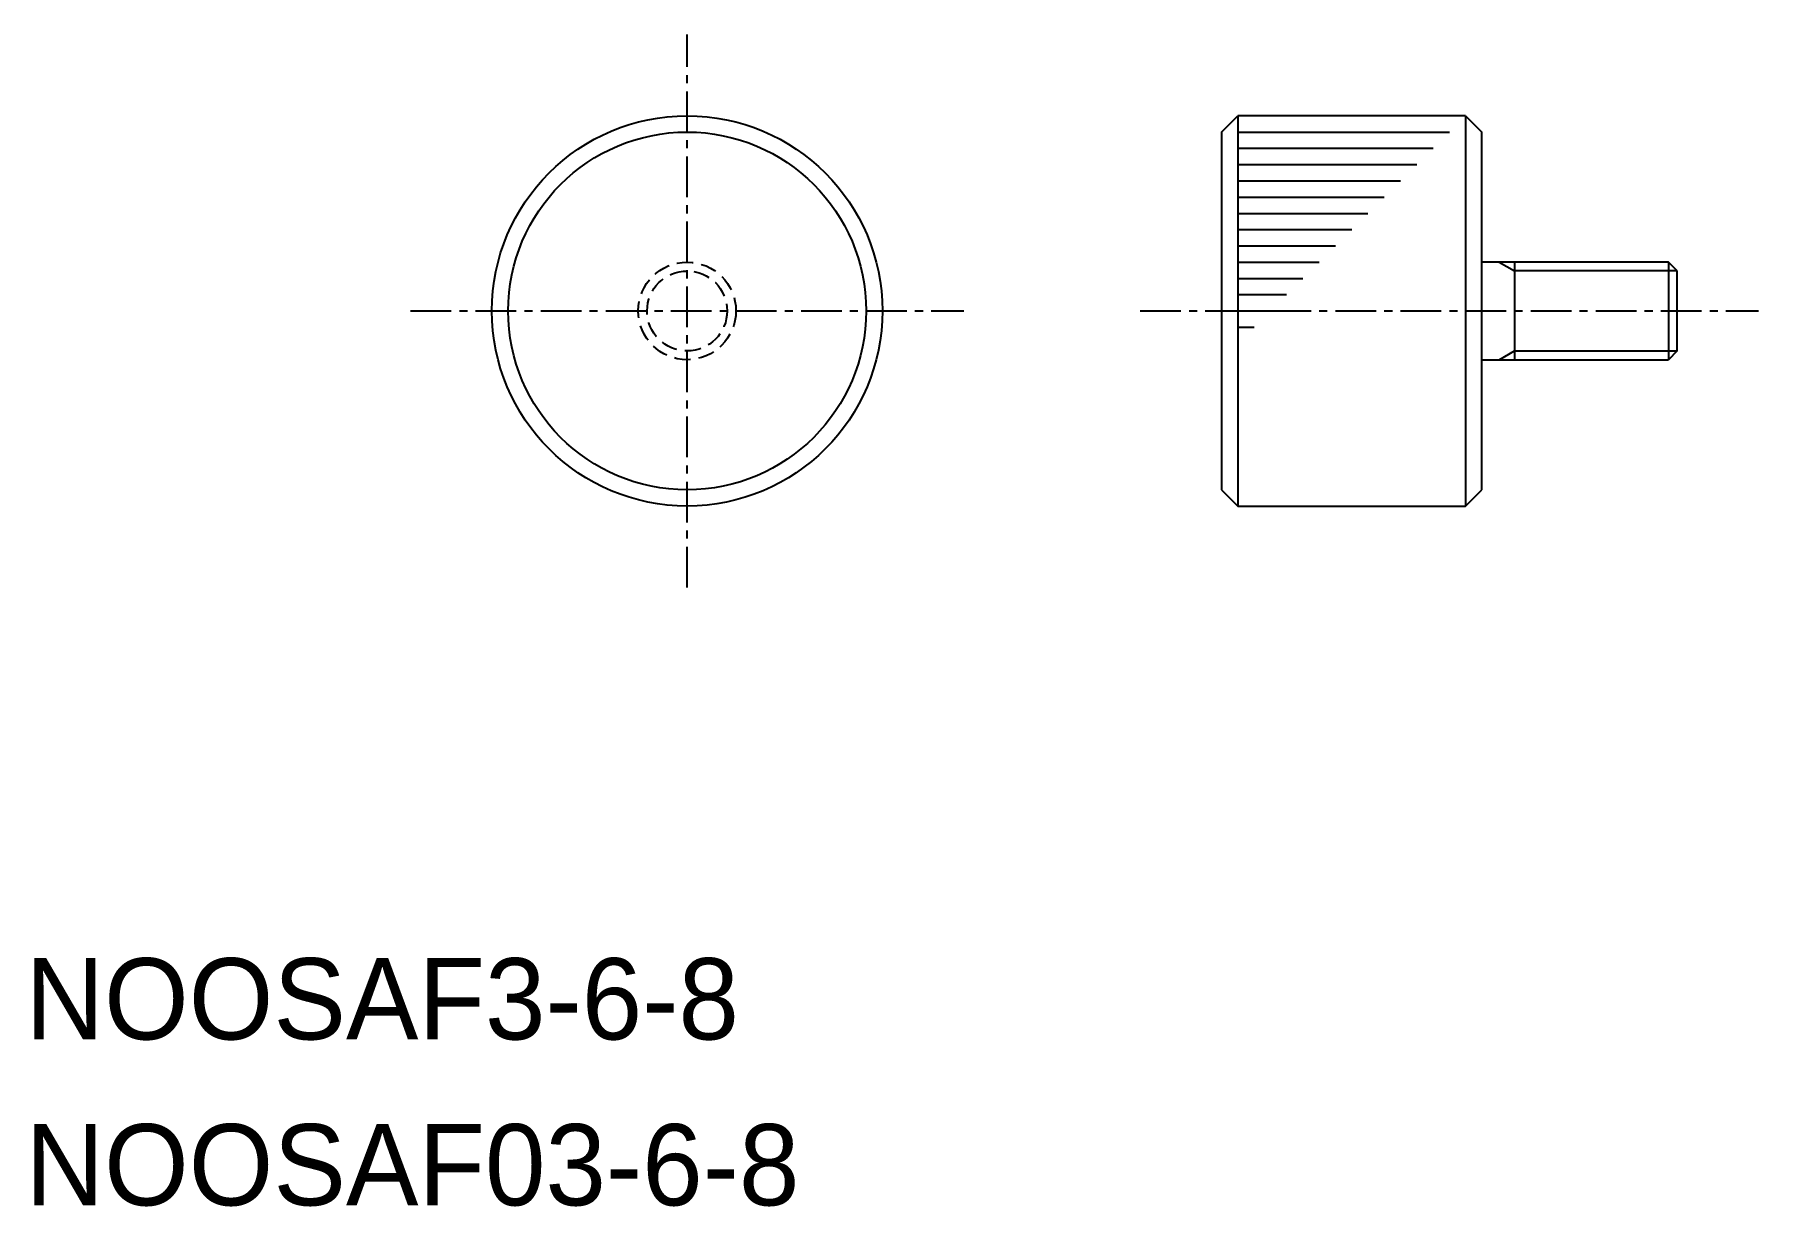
# Model space of a CAD drawing. Extents: x 0.3 to 53.2, y 0 to 36.
import ezdxf

# ---------------------------------------------------------------- set-up
doc = ezdxf.new("R2010")
doc.units = 0
doc.linetypes.add('CENTER', pattern=[2, 1.25, -0.25, 0.25, -0.25])
doc.linetypes.add('DASHED', pattern=[0.75, 0.5, -0.25])
doc.layers.get('0').update_dxf_attribs({"linetype": 'CONTINUOUS'})
doc.layers.add('CENTER', color=1, linetype='CENTER')

msp = doc.modelspace()

# ---------------------------------------------------------------- linework, layer by layer
at = {"color": 7, "linetype": 'CONTINUOUS'}
for p, q in [((36.75, 33), (37.25, 33.5)), ((37.25, 33.5), (37.25, 21.5)), ((44.25, 33.5), (37.25, 33.5)), ((44.25, 33.5), (44.25, 21.5)), ((44.25, 33.5), (44.75, 33)), ((36.75, 33), (36.75, 22)), ((37.25, 33), (43.75, 33)), ((44.75, 22), (44.75, 33)), ((37.25, 32.5), (43.25, 32.5)), ((37.25, 32), (42.75, 32)), ((37.25, 31.5), (42.25, 31.5)), ((37.25, 31), (41.75, 31)), ((37.25, 30.5), (41.25, 30.5)), ((37.25, 30), (40.75, 30)), ((37.25, 29.5), (40.25, 29.5)), ((37.25, 29), (39.75, 29)), ((50.479, 29), (44.75, 29)), ((45.75, 29), (45.75, 26)), ((50.75, 28.729), (50.479, 29)), ((50.479, 29), (50.479, 26)), ((50.75, 26.271), (50.75, 28.729)), ((37.25, 28.5), (39.25, 28.5)), ((37.25, 28), (38.75, 28)), ((37.25, 27.5), (38.25, 27.5)), ((37.25, 27), (37.75, 27)), ((44.75, 26), (50.479, 26)), ((50.75, 26.271), (50.479, 26)), ((36.75, 22), (37.25, 21.5)), ((44.25, 21.5), (44.75, 22)), ((37.25, 21.5), (44.25, 21.5))]:
    msp.add_line(p, q, dxfattribs=at)
at = {"color": 3, "linetype": 'CONTINUOUS'}
for p, q in [((45.281, 29), (45.75, 28.729)), ((50.75, 28.729), (45.75, 28.729)), ((45.281, 26), (45.75, 26.271)), ((45.75, 26.271), (50.75, 26.271))]:
    msp.add_line(p, q, dxfattribs=at)
at = {"color": 7, "linetype": 'CONTINUOUS'}
for radius in [6, 5.5]:
    msp.add_circle((20.329, 27.5), radius, dxfattribs=at)
at = {"color": 3, "linetype": 'DASHED'}
for radius in [1.5, 1.229]:
    msp.add_circle((20.329, 27.5), radius, dxfattribs=at)
at = {"layer": 'CENTER', "color": 1, "linetype": 'CENTER'}
for p, q in [((20.329, 19), (20.329, 36)), ((11.829, 27.5), (28.829, 27.5)), ((34.25, 27.5), (53.25, 27.5))]:
    msp.add_line(p, q, dxfattribs=at)

# ---------------------------------------------------------------- texts
at = {"color": 7, "linetype": 'CONTINUOUS'}
for s, p in [('NOOSAF3-6-8', (0, 5.101)), ('NOOSAF03-6-8', (0, 0))]:
    msp.add_text(s, height=2.5, dxfattribs=at).set_placement(p)

doc.saveas('drawing.dxf')
